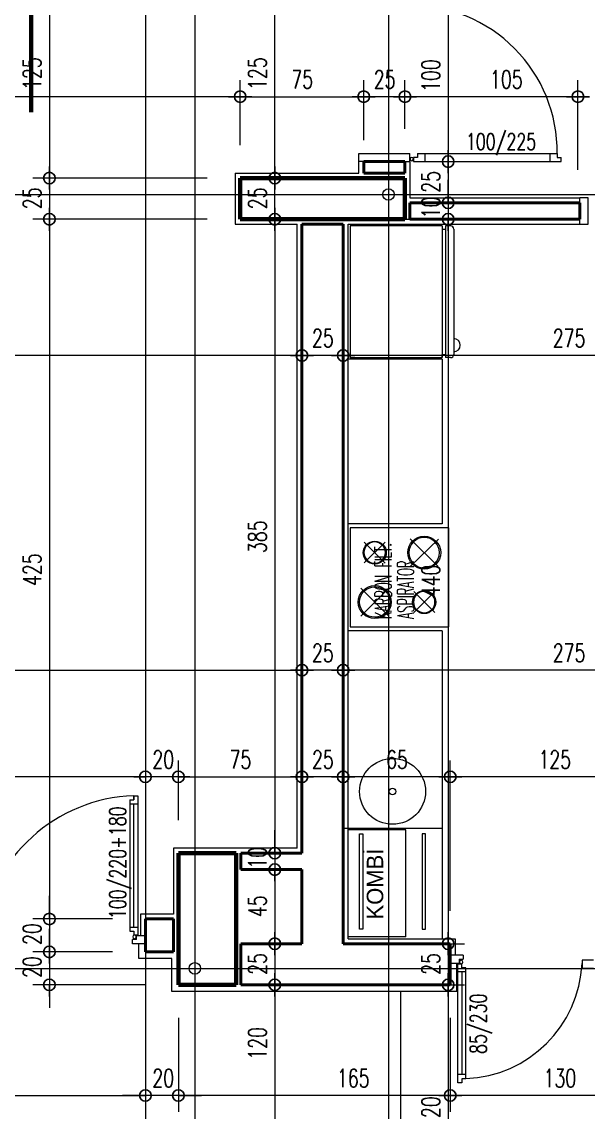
# Model space of a CAD drawing. Header units: millimetres. Extents: x 2016.56 to 2021.8, y 13721.83 to 13722.48.
# Drawn here: x 2017.3729 to 2017.4416, y 13722.0243 to 13722.1568 of the extents above; entities that cross this region are included whole.
import ezdxf

# ---------------------------------------------------------------- set-up
doc = ezdxf.new("R2010")
doc.units = ezdxf.units.MM
doc.linetypes.add('ACAD_ISO04W100', pattern=[30, 24, -3, 0, -3])
doc.linetypes.add('ACAD_ISO07W100', pattern=[3, 0, -3])
doc.layers.get('0').update_dxf_attribs({"lineweight": 20})
for name, color, linetype, lineweight in [('aks', 1, 'Continuous', 9), ('DH', 7, 'Continuous', 20), ('DUVAR', 4, 'Continuous', 40), ('DV', 7, 'Continuous', 20), ('kesit', 5, 'Continuous', 60), ('kolon', 5, 'Continuous', 60), ('PENCERE', 3, 'Continuous', 13), ('SIVA', 7, 'Continuous', 20), ('TEXT', 7, 'Continuous', 20)]:
    doc.layers.add(name, color=color, linetype=linetype, lineweight=lineweight)
doc.styles.get("Standard").update_dxf_attribs({"font": 'txt.shx', "width": 0.7, "height": 11})
doc.styles.add('style3', font='GOTHIC.TTF', dxfattribs={"width": 0.7, "height": 11})

msp = doc.modelspace()

# ---------------------------------------------------------------- linework, layer by layer
at = {"color": 0, "lineweight": -2}
for p, q in [((2017.399398024885, 13722.14767709064), (2017.397998024885, 13722.14767709064)), ((2017.399398024885, 13722.14767709064), (2017.400798024885, 13722.14767709064)), ((2017.414398024885, 13722.14767709064), (2017.412998024885, 13722.14767709064)), ((2017.414398024885, 13722.14767709064), (2017.415798024885, 13722.14767709064)), ((2017.419398024885, 13722.14767709064), (2017.417998024885, 13722.14767709064)), ((2017.419398024885, 13722.14767709064), (2017.420798024885, 13722.14767709064)), ((2017.440399927463, 13722.14767709064), (2017.438999927463, 13722.14767709064)), ((2017.440399927463, 13722.14767709064), (2017.441799927463, 13722.14767709064)), ((2017.42464477838, 13722.13978914312), (2017.42464477838, 13722.14118914312)), ((2017.37624238705, 13722.13778914312), (2017.37624238705, 13722.13918914312)), ((2017.403597571176, 13722.13778914312), (2017.403597571176, 13722.13918914312)), ((2017.42464477838, 13722.13978914312), (2017.42464477838, 13722.13838914312)), ((2017.37624238705, 13722.13778914312), (2017.37624238705, 13722.13638914312)), ((2017.403597571176, 13722.13778914312), (2017.403597571176, 13722.13638914312)), ((2017.42464477838, 13722.13478914312), (2017.42464477838, 13722.13618914312)), ((2017.42464477838, 13722.13478914312), (2017.42464477838, 13722.13618914312)), ((2017.37624238705, 13722.13278914312), (2017.37624238705, 13722.13418914312)), ((2017.403597571176, 13722.13278914312), (2017.403597571176, 13722.13418914312)), ((2017.37624238705, 13722.13278914312), (2017.37624238705, 13722.13138914312)), ((2017.403597571176, 13722.13278914312), (2017.403597571176, 13722.13138914312)), ((2017.42464477838, 13722.13278914312), (2017.42464477838, 13722.13138914312)), ((2017.42464477838, 13722.13278914312), (2017.42464477838, 13722.13138914312)), ((2017.406898024885, 13722.11624706141), (2017.405498024885, 13722.11624706141)), ((2017.406898024885, 13722.11624706141), (2017.408298024885, 13722.11624706141)), ((2017.411898024885, 13722.11624706141), (2017.410498024885, 13722.11624706141)), ((2017.411898024885, 13722.11624706141), (2017.413298024885, 13722.11624706141)), ((2017.406898024885, 13722.0780148987), (2017.405498024885, 13722.0780148987)), ((2017.406898024885, 13722.0780148987), (2017.408298024885, 13722.0780148987)), ((2017.411898024885, 13722.0780148987), (2017.410498024885, 13722.0780148987)), ((2017.411898024885, 13722.0780148987), (2017.413298024885, 13722.0780148987)), ((2017.387898024885, 13722.0650597421), (2017.386498024885, 13722.0650597421)), ((2017.387898024885, 13722.0650597421), (2017.386498024885, 13722.0650597421)), ((2017.391898024885, 13722.0650597421), (2017.393298024885, 13722.0650597421)), ((2017.391898024885, 13722.0650597421), (2017.393298024885, 13722.0650597421)), ((2017.406898024885, 13722.0650597421), (2017.405498024885, 13722.0650597421)), ((2017.406898024885, 13722.0650597421), (2017.408298024885, 13722.0650597421)), ((2017.411898024885, 13722.0650597421), (2017.410498024885, 13722.0650597421)), ((2017.411898024885, 13722.0650597421), (2017.413298024885, 13722.0650597421)), ((2017.424898024885, 13722.0650597421), (2017.423498024885, 13722.0650597421)), ((2017.424898024885, 13722.0650597421), (2017.426298024885, 13722.0650597421)), ((2017.403597571176, 13722.05578914312), (2017.403597571176, 13722.05718914312)), ((2017.403597571176, 13722.05578914312), (2017.403597571176, 13722.05718914312)), ((2017.403597571176, 13722.05378914312), (2017.403597571176, 13722.05238914312)), ((2017.403597571176, 13722.05378914312), (2017.403597571176, 13722.05238914312)), ((2017.37624238705, 13722.04778914312), (2017.37624238705, 13722.04918914312)), ((2017.37624238705, 13722.04778914312), (2017.37624238705, 13722.04918914312)), ((2017.403597571176, 13722.04478914312), (2017.403597571176, 13722.04618914312)), ((2017.42464477838, 13722.04478914312), (2017.42464477838, 13722.04618914312)), ((2017.37624238705, 13722.04378914312), (2017.37624238705, 13722.04518914312)), ((2017.403597571176, 13722.04478914312), (2017.403597571176, 13722.04338914312)), ((2017.42464477838, 13722.04478914312), (2017.42464477838, 13722.04338914312)), ((2017.37624238705, 13722.04378914312), (2017.37624238705, 13722.04238914312)), ((2017.403597571176, 13722.03978914312), (2017.403597571176, 13722.04118914312)), ((2017.42464477838, 13722.03978914312), (2017.42464477838, 13722.04118914312)), ((2017.37624238705, 13722.03978914312), (2017.37624238705, 13722.03838914312)), ((2017.403597571176, 13722.03978914312), (2017.403597571176, 13722.03838914312)), ((2017.42464477838, 13722.03978914312), (2017.42464477838, 13722.03838914312)), ((2017.387898024885, 13722.02635675673), (2017.386498024885, 13722.02635675673)), ((2017.387898024885, 13722.02635675673), (2017.386498024885, 13722.02635675673)), ((2017.391898024885, 13722.02635675673), (2017.393298024885, 13722.02635675673)), ((2017.391898024885, 13722.02635675673), (2017.393298024885, 13722.02635675673)), ((2017.424898024885, 13722.02635675673), (2017.423498024885, 13722.02635675673)), ((2017.424898024885, 13722.02635675673), (2017.426298024885, 13722.02635675673))]:
    msp.add_line(p, q, dxfattribs=at)
for p, q in [((2017.440639927463, 13722.13278914312), (2017.440639927463, 13722.13478914312)), ((2017.423931607822, 13722.13197536584), (2017.412731607822, 13722.13197536584)), ((2017.412731607822, 13722.13197536584), (2017.412731607822, 13722.11597536584)), ((2017.423931607822, 13722.13197536584), (2017.423931607822, 13722.11597536584)), ((2017.424331607822, 13722.13197536584), (2017.424331607822, 13722.11597536584)), ((2017.424931607822, 13722.13197536584), (2017.424331607822, 13722.13197536584)), ((2017.423931607822, 13722.13157536584), (2017.424331607822, 13722.13157536584)), ((2017.425331607822, 13722.13157536584), (2017.425331607822, 13722.11637536584)), ((2017.412731607822, 13722.11597536584), (2017.423931607822, 13722.11597536584)), ((2017.423931607822, 13722.11597536584), (2017.423931607822, 13722.11637536584)), ((2017.423931607822, 13722.11637536584), (2017.424331607822, 13722.11637536584)), ((2017.424931607822, 13722.11597536584), (2017.424331607822, 13722.11597536584)), ((2017.423898024885, 13722.11578914312), (2017.412498024885, 13722.11578914312)), ((2017.423898024885, 13722.11578914312), (2017.423898024885, 13722.09578914312)), ((2017.423898024885, 13722.09578914312), (2017.412498024885, 13722.09578914312)), ((2017.412736759177, 13722.09528796317), (2017.412736759177, 13722.08328796317)), ((2017.424736759177, 13722.09528796317), (2017.412736759177, 13722.09528796317)), ((2017.424736759177, 13722.08328796317), (2017.424736759177, 13722.09528796317)), ((2017.412736759177, 13722.08328796317), (2017.424736759177, 13722.08328796317)), ((2017.423898024885, 13722.08278914312), (2017.412498024885, 13722.08278914312)), ((2017.423898024885, 13722.08278914312), (2017.423898024885, 13722.04538914312)), ((2017.419498024885, 13722.05861611029), (2017.412498024885, 13722.05861611029)), ((2017.413898024885, 13722.05813853427), (2017.414302305184, 13722.05813853427)), ((2017.413898024885, 13722.04656052371), (2017.413898024885, 13722.05813853427)), ((2017.414302305184, 13722.05813853427), (2017.414302305184, 13722.04656052371)), ((2017.419498024885, 13722.04561611029), (2017.419498024885, 13722.05861611029)), ((2017.421898024885, 13722.05813853427), (2017.421493744585, 13722.05813853427)), ((2017.421493744585, 13722.05813853427), (2017.421493744585, 13722.04656052371)), ((2017.421898024885, 13722.04656052371), (2017.421898024885, 13722.05813853427)), ((2017.406298024885, 13722.05638914312), (2017.391298024885, 13722.05638914312)), ((2017.391298024885, 13722.05638914312), (2017.391298024885, 13722.04838914312)), ((2017.387298024885, 13722.04838914312), (2017.387298024885, 13722.04578914312)), ((2017.414302305184, 13722.04656052371), (2017.413898024885, 13722.04656052371)), ((2017.421493744585, 13722.04656052371), (2017.421898024885, 13722.04656052371)), ((2017.387098024885, 13722.04298914312), (2017.387098024885, 13722.04478914312)), ((2017.418898024885, 13722.01578914312), (2017.418898024885, 13722.03898914312))]:
    msp.add_line(p, q)
at = {"linetype": 'ACAD_ISO07W100'}
msp.add_line((2017.423898024885, 13722.05878914312), (2017.411898024885, 13722.05878914312), dxfattribs=at)
at = {"color": 0, "lineweight": -2}
for centre in [(2017.399398024885, 13722.14767709064), (2017.399398024885, 13722.14767709064), (2017.414398024885, 13722.14767709064), (2017.414398024885, 13722.14767709064), (2017.419398024885, 13722.14767709064), (2017.419398024885, 13722.14767709064), (2017.440399927463, 13722.14767709064), (2017.440399927463, 13722.14767709064), (2017.42464477838, 13722.13978914312), (2017.42464477838, 13722.13978914312), (2017.37624238705, 13722.13778914312), (2017.37624238705, 13722.13778914312), (2017.403597571176, 13722.13778914312), (2017.403597571176, 13722.13778914312), (2017.42464477838, 13722.13478914312), (2017.42464477838, 13722.13478914312), (2017.37624238705, 13722.13278914312), (2017.37624238705, 13722.13278914312), (2017.403597571176, 13722.13278914312), (2017.403597571176, 13722.13278914312), (2017.42464477838, 13722.13278914312), (2017.42464477838, 13722.13278914312), (2017.406898024885, 13722.11624706141), (2017.406898024885, 13722.11624706141), (2017.411898024885, 13722.11624706141), (2017.411898024885, 13722.11624706141), (2017.406898024885, 13722.0780148987), (2017.406898024885, 13722.0780148987), (2017.411898024885, 13722.0780148987), (2017.411898024885, 13722.0780148987), (2017.387898024885, 13722.0650597421), (2017.387898024885, 13722.0650597421), (2017.391898024885, 13722.0650597421), (2017.391898024885, 13722.0650597421), (2017.406898024885, 13722.0650597421), (2017.406898024885, 13722.0650597421), (2017.411898024885, 13722.0650597421), (2017.411898024885, 13722.0650597421), (2017.424898024885, 13722.0650597421), (2017.424898024885, 13722.0650597421), (2017.403597571176, 13722.05578914312), (2017.403597571176, 13722.05578914312), (2017.403597571176, 13722.05378914312), (2017.403597571176, 13722.05378914312), (2017.37624238705, 13722.04778914312), (2017.37624238705, 13722.04778914312), (2017.37624238705, 13722.04378914312), (2017.37624238705, 13722.04378914312), (2017.403597571176, 13722.04478914312), (2017.403597571176, 13722.04478914312), (2017.42464477838, 13722.04478914312), (2017.42464477838, 13722.04478914312), (2017.37624238705, 13722.03978914312), (2017.403597571176, 13722.03978914312), (2017.403597571176, 13722.03978914312), (2017.42464477838, 13722.03978914312), (2017.42464477838, 13722.03978914312), (2017.387898024885, 13722.02635675673), (2017.387898024885, 13722.02635675673), (2017.391898024885, 13722.02635675673), (2017.391898024885, 13722.02635675673), (2017.424898024885, 13722.02635675673), (2017.424898024885, 13722.02635675673)]:
    msp.add_circle(centre, 0.0007, dxfattribs=at)
for radius in [0.004, 0.0004]:
    msp.add_circle((2017.417898024885, 13722.06328914313), radius)
for centre, radius, start, end in [((2017.424931607822, 13722.13157536584), 0.0004, 0, 90), ((2017.425306102552, 13722.11748465097), 0.0008, 271.8269900114931, 88.17300998850686), ((2017.424931607822, 13722.11637536584), 0.0004, 270, 0)]:
    msp.add_arc(centre, radius, start, end)
at = {"layer": 'aks', "linetype": 'ACAD_ISO04W100', "ltscale": 2}
for p, q in [((2017.387898024885, 13722.40645173834), (2017.387898024885, 13721.95238660583)), ((2017.387898024885, 13722.40645173834), (2017.387898024885, 13721.95238660583)), ((2017.393898024885, 13722.40645173834), (2017.393898024885, 13721.95238660583)), ((2017.417398024885, 13722.40645173834), (2017.417398024885, 13721.95238660583)), ((2017.417398024885, 13722.40645173834), (2017.417398024885, 13721.95238660583)), ((2017.135878254372, 13722.13578914312), (2017.599917795397, 13722.13578914312)), ((2017.135878254372, 13722.04178914312), (2017.599917795397, 13722.04178914312))]:
    msp.add_line(p, q, dxfattribs=at)
at = {"layer": 'aks'}
for centre in [(2017.417398024885, 13722.13578914312), (2017.417398024885, 13722.13578914312), (2017.393898024885, 13722.04178914312)]:
    msp.add_circle(centre, 0.0007, dxfattribs=at)
at = {"layer": 'DH', "lineweight": 20}
for p, q in [((2017.399398024885, 13722.14178914312), (2017.399398024885, 13722.14967709064)), ((2017.399398024885, 13722.14178914312), (2017.399398024885, 13722.14967709064)), ((2017.414398024885, 13722.14378914312), (2017.414398024885, 13722.14967709064)), ((2017.414398024885, 13722.14238914312), (2017.414398024885, 13722.14967709064)), ((2017.419398024885, 13722.14378914312), (2017.419398024885, 13722.14967709064)), ((2017.419398024885, 13722.14378914312), (2017.419398024885, 13722.14967709064)), ((2017.440399927463, 13722.1447436776), (2017.440399927463, 13722.14967709064)), ((2017.440399927463, 13722.13878914312), (2017.440399927463, 13722.14967709064)), ((2017.406898024885, 13722.11366746764), (2017.406898024885, 13722.11824706141)), ((2017.406898024885, 13722.11190055899), (2017.406898024885, 13722.11824706141)), ((2017.411898024885, 13722.11212827499), (2017.411898024885, 13722.11824706141)), ((2017.411898024885, 13722.10848906918), (2017.411898024885, 13722.11824706141)), ((2017.406898024885, 13722.07582949345), (2017.406898024885, 13722.0800148987)), ((2017.406898024885, 13722.0741396006), (2017.406898024885, 13722.0800148987)), ((2017.411898024885, 13722.05721713165), (2017.411898024885, 13722.0800148987)), ((2017.411898024885, 13722.06642607115), (2017.411898024885, 13722.0800148987)), ((2017.391898024885, 13722.06586960896), (2017.391898024885, 13722.0670597421)), ((2017.391898024885, 13722.05978914312), (2017.391898024885, 13722.0670597421)), ((2017.406898024885, 13722.06295663946), (2017.406898024885, 13722.0670597421)), ((2017.406898024885, 13722.06586960896), (2017.406898024885, 13722.0670597421)), ((2017.411898024885, 13722.06346388607), (2017.411898024885, 13722.0670597421)), ((2017.411898024885, 13722.06278914312), (2017.411898024885, 13722.0670597421)), ((2017.424898024885, 13722.04878914312), (2017.424898024885, 13722.0670597421)), ((2017.424898024885, 13722.05878914312), (2017.424898024885, 13722.0670597421)), ((2017.387898024885, 13722.06678914312), (2017.387898024885, 13722.0630597421)), ((2017.387898024885, 13722.06678914312), (2017.387898024885, 13722.0630597421)), ((2017.387898024885, 13722.03578914312), (2017.387898024885, 13722.02435675673)), ((2017.387898024885, 13722.03578914312), (2017.387898024885, 13722.02435675673)), ((2017.391898024885, 13722.03578914312), (2017.391898024885, 13722.02435675673)), ((2017.391898024885, 13722.03578914312), (2017.391898024885, 13722.02435675673)), ((2017.424898024885, 13722.03578914312), (2017.424898024885, 13722.02435675673)), ((2017.424898024885, 13722.03578914312), (2017.424898024885, 13722.02435675673))]:
    msp.add_line(p, q, dxfattribs=at)
at = {"layer": 'DH'}
for p, q in [((2017.397998024885, 13722.14767709064), (2017.337798024885, 13722.14767709064)), ((2017.400798024885, 13722.14767709064), (2017.412998024885, 13722.14767709064)), ((2017.417998024885, 13722.14767709064), (2017.415798024885, 13722.14767709064)), ((2017.438999927463, 13722.14767709064), (2017.420798024885, 13722.14767709064)), ((2017.405498024885, 13722.11624706141), (2017.330298024885, 13722.11624706141)), ((2017.410498024885, 13722.11624706141), (2017.408298024885, 13722.11624706141)), ((2017.465498024885, 13722.11624706141), (2017.413298024885, 13722.11624706141)), ((2017.330298024885, 13722.0780148987), (2017.405498024885, 13722.0780148987)), ((2017.410498024885, 13722.0780148987), (2017.408298024885, 13722.0780148987)), ((2017.465498024885, 13722.0780148987), (2017.413298024885, 13722.0780148987)), ((2017.386498024885, 13722.0650597421), (2017.349298024885, 13722.0650597421)), ((2017.386498024885, 13722.0650597421), (2017.385098024885, 13722.0650597421)), ((2017.391898024885, 13722.0650597421), (2017.387898024885, 13722.0650597421)), ((2017.393298024885, 13722.0650597421), (2017.405498024885, 13722.0650597421)), ((2017.393298024885, 13722.0650597421), (2017.394698024885, 13722.0650597421)), ((2017.410498024885, 13722.0650597421), (2017.408298024885, 13722.0650597421)), ((2017.423498024885, 13722.0650597421), (2017.413298024885, 13722.0650597421)), ((2017.448498024885, 13722.0650597421), (2017.426298024885, 13722.0650597421)), ((2017.349298024885, 13722.02635675673), (2017.386498024885, 13722.02635675673)), ((2017.386498024885, 13722.02635675673), (2017.385098024885, 13722.02635675673)), ((2017.391898024885, 13722.02635675673), (2017.387898024885, 13722.02635675673)), ((2017.423498024885, 13722.02635675673), (2017.393298024885, 13722.02635675673)), ((2017.393298024885, 13722.02635675673), (2017.394698024885, 13722.02635675673)), ((2017.449498024885, 13722.02635675673), (2017.426298024885, 13722.02635675673))]:
    msp.add_line(p, q, dxfattribs=at)
at = {"layer": 'DUVAR'}
for p, q in [((2017.414398024885, 13722.13978914312), (2017.414398024885, 13722.13838914312)), ((2017.414398024885, 13722.13978914312), (2017.419398024885, 13722.13978914312)), ((2017.414398024885, 13722.13978914312), (2017.414398024885, 13722.13838914312)), ((2017.414398024885, 13722.13978914312), (2017.414398024885, 13722.13838914312)), ((2017.414398024885, 13722.13978914312), (2017.419398024885, 13722.13978914312)), ((2017.414398024885, 13722.13978914312), (2017.414398024885, 13722.13838914312)), ((2017.419398024885, 13722.13978914312), (2017.419398024885, 13722.13838914312)), ((2017.419398024885, 13722.13978914312), (2017.419398024885, 13722.13871079036)), ((2017.419398024885, 13722.13978914312), (2017.419398024885, 13722.13838914312)), ((2017.419398024885, 13722.13978914312), (2017.419398024885, 13722.13871079036)), ((2017.419398024885, 13722.13838914312), (2017.414398024885, 13722.13838914312)), ((2017.419398024885, 13722.13838914312), (2017.414398024885, 13722.13838914312)), ((2017.431898024885, 13722.13478914312), (2017.419998024885, 13722.13478914312)), ((2017.419998024885, 13722.13478914312), (2017.419998024885, 13722.13278914312)), ((2017.419998024885, 13722.13478914312), (2017.419998024885, 13722.13278914312)), ((2017.440639927463, 13722.13478914312), (2017.419998024885, 13722.13478914312)), ((2017.440639927463, 13722.13278914312), (2017.440639927463, 13722.13478914312)), ((2017.440639927463, 13722.13278914312), (2017.440639927463, 13722.13478914312)), ((2017.406898024885, 13722.13218914312), (2017.406898024885, 13722.05578914312)), ((2017.406898024885, 13722.13218914312), (2017.411898024885, 13722.13218914312)), ((2017.411898024885, 13722.13218914312), (2017.411898024885, 13722.04478914312)), ((2017.411898024885, 13722.13218914312), (2017.411898024885, 13722.04478914312)), ((2017.419998024885, 13722.13278914312), (2017.431898024885, 13722.13278914312)), ((2017.419998024885, 13722.13278914312), (2017.440639927463, 13722.13278914312)), ((2017.406898024885, 13722.05578914312), (2017.399498024885, 13722.05578914312)), ((2017.399498024885, 13722.05578914312), (2017.399498024885, 13722.05378914312)), ((2017.406898024885, 13722.05378914312), (2017.399498024885, 13722.05378914312)), ((2017.406898024885, 13722.05378914312), (2017.406898024885, 13722.04478914312)), ((2017.387898024885, 13722.04778914312), (2017.387898024885, 13722.04378914312)), ((2017.391298024885, 13722.04778914312), (2017.387898024885, 13722.04778914312)), ((2017.391298024885, 13722.04778914312), (2017.387898024885, 13722.04778914312)), ((2017.391298024885, 13722.04778914312), (2017.391298024885, 13722.04378914312)), ((2017.399498024885, 13722.04478914312), (2017.399498024885, 13722.03978914312)), ((2017.406898024885, 13722.04478914312), (2017.399498024885, 13722.04478914312)), ((2017.424898024885, 13722.04478914312), (2017.411898024885, 13722.04478914312)), ((2017.424898024885, 13722.03978914312), (2017.424898024885, 13722.04478914312)), ((2017.424898024885, 13722.03978914312), (2017.424898024885, 13722.04478914312)), ((2017.391298024885, 13722.04378914312), (2017.387898024885, 13722.04378914312)), ((2017.391298024885, 13722.04378914312), (2017.387898024885, 13722.04378914312)), ((2017.424898024885, 13722.03978914312), (2017.399498024885, 13722.03978914312)), ((2017.424898024885, 13722.03978914312), (2017.399498024885, 13722.03978914312))]:
    msp.add_line(p, q, dxfattribs=at)
at = {"layer": 'DV'}
for p, q in [((2017.37624238705, 13722.16138914312), (2017.37624238705, 13722.13918914312)), ((2017.403597571176, 13722.13918914312), (2017.403597571176, 13722.16138914312)), ((2017.42464477838, 13722.15838914312), (2017.42464477838, 13722.14118914312)), ((2017.42464477838, 13722.13838914312), (2017.42464477838, 13722.13618914312)), ((2017.42464477838, 13722.13618914312), (2017.42464477838, 13722.13758914312)), ((2017.37624238705, 13722.13638914312), (2017.37624238705, 13722.13418914312)), ((2017.403597571176, 13722.13418914312), (2017.403597571176, 13722.13638914312)), ((2017.42464477838, 13722.13478914312), (2017.42464477838, 13722.13278914312)), ((2017.37624238705, 13722.13138914312), (2017.37624238705, 13722.04918914312)), ((2017.403597571176, 13722.13138914312), (2017.403597571176, 13722.05718914312)), ((2017.42464477838, 13722.13138914312), (2017.42464477838, 13722.12998914312)), ((2017.42464477838, 13722.13138914312), (2017.42464477838, 13722.04618914312)), ((2017.403597571176, 13722.05718914312), (2017.403597571176, 13722.05858914312)), ((2017.403597571176, 13722.05578914312), (2017.403597571176, 13722.05378914312)), ((2017.403597571176, 13722.05238914312), (2017.403597571176, 13722.05098914312)), ((2017.403597571176, 13722.05238914312), (2017.403597571176, 13722.04618914312)), ((2017.37624238705, 13722.04918914312), (2017.37624238705, 13722.05058914312)), ((2017.37624238705, 13722.04778914312), (2017.37624238705, 13722.04378914312)), ((2017.37624238705, 13722.04518914312), (2017.37624238705, 13722.04658914312)), ((2017.37624238705, 13722.04378914312), (2017.37624238705, 13722.03978914312)), ((2017.403597571176, 13722.04338914312), (2017.403597571176, 13722.04118914312)), ((2017.42464477838, 13722.04338914312), (2017.42464477838, 13722.04118914312)), ((2017.37624238705, 13722.04238914312), (2017.37624238705, 13722.04098914312)), ((2017.37624238705, 13722.03838914312), (2017.37624238705, 13722.03698914312)), ((2017.403597571176, 13722.03838914312), (2017.403597571176, 13722.01718914312)), ((2017.42464477838, 13722.03838914312), (2017.42464477838, 13722.01718914312))]:
    msp.add_line(p, q, dxfattribs=at)
at = {"layer": 'DV', "lineweight": 20}
for p, q in [((2017.421398024885, 13722.13978914312), (2017.42664477838, 13722.13978914312)), ((2017.421398024885, 13722.13978914312), (2017.42664477838, 13722.13978914312)), ((2017.389898024885, 13722.13778914312), (2017.37424238705, 13722.13778914312)), ((2017.395398024885, 13722.13778914312), (2017.37424238705, 13722.13778914312)), ((2017.403448654133, 13722.13778914312), (2017.401597571176, 13722.13778914312)), ((2017.403448654133, 13722.13778914312), (2017.401597571176, 13722.13778914312)), ((2017.423998024885, 13722.13478914312), (2017.42664477838, 13722.13478914312)), ((2017.423998024885, 13722.13478914312), (2017.42664477838, 13722.13478914312)), ((2017.395398024885, 13722.13278914312), (2017.37424238705, 13722.13278914312)), ((2017.389898024885, 13722.13278914312), (2017.37424238705, 13722.13278914312)), ((2017.403448654133, 13722.13278914312), (2017.401597571176, 13722.13278914312)), ((2017.408934833394, 13722.13278914312), (2017.401597571176, 13722.13278914312)), ((2017.419098024885, 13722.13278914312), (2017.42664477838, 13722.13278914312)), ((2017.423998024885, 13722.13278914312), (2017.42664477838, 13722.13278914312)), ((2017.402898024885, 13722.05578914312), (2017.405597571176, 13722.05578914312)), ((2017.403498024885, 13722.05578914312), (2017.405597571176, 13722.05578914312)), ((2017.403498024885, 13722.05378914312), (2017.405597571176, 13722.05378914312)), ((2017.403498024885, 13722.05378914312), (2017.405597571176, 13722.05378914312)), ((2017.383898024885, 13722.04778914312), (2017.37424238705, 13722.04778914312)), ((2017.383898024885, 13722.04778914312), (2017.37424238705, 13722.04778914312)), ((2017.403498024885, 13722.04478914312), (2017.405597571176, 13722.04478914312)), ((2017.403498024885, 13722.04478914312), (2017.405597571176, 13722.04478914312)), ((2017.418898024885, 13722.04478914312), (2017.42664477838, 13722.04478914312)), ((2017.423998024885, 13722.04478914312), (2017.42664477838, 13722.04478914312)), ((2017.383898024885, 13722.04378914312), (2017.37424238705, 13722.04378914312)), ((2017.383898024885, 13722.04378914312), (2017.37424238705, 13722.04378914312)), ((2017.387898024885, 13722.03978914312), (2017.37424238705, 13722.03978914312)), ((2017.403498024885, 13722.03978914312), (2017.405597571176, 13722.03978914312)), ((2017.403498024885, 13722.03978914312), (2017.405597571176, 13722.03978914312)), ((2017.418898024885, 13722.03978914312), (2017.42664477838, 13722.03978914312)), ((2017.423620032425, 13722.03978914312), (2017.42664477838, 13722.03978914312))]:
    msp.add_line(p, q, dxfattribs=at)
at = {"layer": 'kesit', "linetype": 'ACAD_ISO04W100'}
msp.add_line((2017.374049994661, 13722.16555569714), (2017.374049994661, 13722.14580402111), dxfattribs=at)
at = {"layer": 'kolon'}
for p, q in [((2017.419398024885, 13722.13778914312), (2017.399398024885, 13722.13778914312)), ((2017.399398024885, 13722.13778914312), (2017.399398024885, 13722.13278914312)), ((2017.419398024885, 13722.13778914312), (2017.399398024885, 13722.13778914312)), ((2017.399398024885, 13722.13778914312), (2017.399398024885, 13722.13278914312)), ((2017.419398024885, 13722.13278914312), (2017.419398024885, 13722.13778914312)), ((2017.419398024885, 13722.13278914312), (2017.419398024885, 13722.13778914312)), ((2017.399398024885, 13722.13278914312), (2017.419398024885, 13722.13278914312)), ((2017.399398024885, 13722.13278914312), (2017.419398024885, 13722.13278914312)), ((2017.391898024885, 13722.05578914312), (2017.398898024885, 13722.05578914312)), ((2017.391898024885, 13722.03978914312), (2017.391898024885, 13722.05578914312)), ((2017.398898024885, 13722.05578914312), (2017.398898024885, 13722.03978914312)), ((2017.398898024885, 13722.03978914312), (2017.391898024885, 13722.03978914312))]:
    msp.add_line(p, q, dxfattribs=at)
at = {"layer": 'PENCERE', "extrusion": (1.351976579711741e-29, -1.224606353822377e-16, -1)}
for p, q in [((2017.413798024885, 13722.14078914312), (2017.419998024885, 13722.14078914312)), ((2017.413798024885, 13722.14078914312), (2017.419998024885, 13722.14078914312)), ((2017.420922841738, 13722.14028914312), (2017.420422841738, 13722.14028914312)), ((2017.420422841738, 13722.14028914312), (2017.420422841738, 13722.13978914312)), ((2017.420922841738, 13722.14028914312), (2017.420422841738, 13722.14028914312)), ((2017.420422841738, 13722.14028914312), (2017.420422841738, 13722.13978914312)), ((2017.420922841738, 13722.14078914312), (2017.420922841738, 13722.14028914312)), ((2017.420922841738, 13722.14078914312), (2017.437874183357, 13722.14078914312)), ((2017.420922841738, 13722.14078914312), (2017.420922841738, 13722.14028914312)), ((2017.420922841738, 13722.14078914312), (2017.437874183357, 13722.14078914312)), ((2017.421822841738, 13722.14078914312), (2017.421822841738, 13722.13978914312)), ((2017.421822841738, 13722.14078914312), (2017.421822841738, 13722.13978914312)), ((2017.436974183357, 13722.14078914312), (2017.436974183357, 13722.13978914312)), ((2017.436974183357, 13722.14078914312), (2017.436974183357, 13722.13978914312)), ((2017.437874183357, 13722.14078914312), (2017.437874183357, 13722.14028914312)), ((2017.437874183357, 13722.14078914312), (2017.437874183357, 13722.14028914312)), ((2017.437874183357, 13722.14028914312), (2017.438374183357, 13722.14028914312)), ((2017.437874183357, 13722.14028914312), (2017.438374183357, 13722.14028914312)), ((2017.438374183357, 13722.13978914312), (2017.438374183357, 13722.14028914312)), ((2017.438374183357, 13722.13978914312), (2017.438374183357, 13722.14028914312)), ((2017.420422841738, 13722.13978914312), (2017.438374183357, 13722.13978914312)), ((2017.420422841738, 13722.13978914312), (2017.438374183357, 13722.13978914312))]:
    msp.add_line(p, q, dxfattribs=at)
at = {"layer": 'PENCERE'}
for p, q in [((2017.413798024885, 13722.13978914312), (2017.413798024885, 13722.14078914312)), ((2017.413798024885, 13722.13978914312), (2017.413798024885, 13722.14078914312)), ((2017.419998024885, 13722.13978914312), (2017.419998024885, 13722.14078914312)), ((2017.419998024885, 13722.13978914312), (2017.419998024885, 13722.14078914312)), ((2017.41439592382, 13722.13978914312), (2017.413798024885, 13722.13978914312)), ((2017.41439592382, 13722.13978914312), (2017.413798024885, 13722.13978914312)), ((2017.419398024885, 13722.13978914312), (2017.419998024885, 13722.13978914312)), ((2017.419398024885, 13722.13978914312), (2017.419998024885, 13722.13978914312)), ((2017.440639927463, 13722.13478914312), (2017.440639927463, 13722.13538914312)), ((2017.441639927463, 13722.13538914312), (2017.440639927463, 13722.13538914312)), ((2017.440639927463, 13722.13478914312), (2017.440639927463, 13722.13538914312)), ((2017.441639927463, 13722.13538914312), (2017.440639927463, 13722.13538914312)), ((2017.440639927463, 13722.13478914312), (2017.440639927463, 13722.13538914312)), ((2017.441639927463, 13722.13538914312), (2017.440639927463, 13722.13538914312)), ((2017.440639927463, 13722.13478914312), (2017.440639927463, 13722.13538914312)), ((2017.441639927463, 13722.13538914312), (2017.440639927463, 13722.13538914312)), ((2017.440639927463, 13722.13218914312), (2017.440639927463, 13722.13278914312)), ((2017.440639927463, 13722.13218914312), (2017.440639927463, 13722.13278914312)), ((2017.440639927463, 13722.13218914312), (2017.440639927463, 13722.13278914312)), ((2017.440639927463, 13722.13218914312), (2017.440639927463, 13722.13278914312)), ((2017.414441947536, 13722.0910375781), (2017.417009551383, 13722.09356075538)), ((2017.417009551383, 13722.09101517096), (2017.414463966971, 13722.09356075538)), ((2017.420039702902, 13722.09398501944), (2017.423433815452, 13722.0905909069)), ((2017.420039702902, 13722.0905909069), (2017.423475167416, 13722.09394289756)), ((2017.414039702902, 13722.08798501945), (2017.417433815451, 13722.0845909069)), ((2017.417433815451, 13722.08798501945), (2017.414039702902, 13722.0845909069)), ((2017.42046396697, 13722.08501517096), (2017.423009551383, 13722.08756075538)), ((2017.42046396697, 13722.08756075538), (2017.423009551383, 13722.08501517096)), ((2017.386489331294, 13722.04681484062), (2017.386489331294, 13722.06176715235)), ((2017.386825656193, 13722.04578914312), (2017.387898024885, 13722.04578914312)), ((2017.386825656193, 13722.04528914313), (2017.386825656193, 13722.04578914312)), ((2017.386825656193, 13722.04528914313), (2017.386325656193, 13722.04528914313)), ((2017.386325656193, 13722.04478914312), (2017.386325656193, 13722.04528914313)), ((2017.387898024885, 13722.04478914312), (2017.386325656193, 13722.04478914312)), ((2017.426470393576, 13722.04338914312), (2017.424898024885, 13722.04338914312)), ((2017.426470393576, 13722.04338914312), (2017.424898024885, 13722.04338914312)), ((2017.426470393576, 13722.04338914312), (2017.426470393576, 13722.04288914312)), ((2017.426470393576, 13722.04338914312), (2017.426470393576, 13722.04288914312)), ((2017.425970393576, 13722.04238914312), (2017.424898024885, 13722.04238914312)), ((2017.425970393576, 13722.04238914312), (2017.424898024885, 13722.04238914312)), ((2017.425970393576, 13722.04288914312), (2017.426470393576, 13722.04288914312)), ((2017.425970393576, 13722.04288914312), (2017.425970393576, 13722.04238914312)), ((2017.425970393576, 13722.04288914312), (2017.426470393576, 13722.04288914312)), ((2017.425970393576, 13722.04288914312), (2017.425970393576, 13722.04238914312)), ((2017.442298024885, 13722.04278914312), (2017.440898024885, 13722.04278914312)), ((2017.440898024885, 13722.04278914312), (2017.440898024885, 13722.04178914312)), ((2017.442298024885, 13722.04278914312), (2017.440898024885, 13722.04278914312)), ((2017.440898024885, 13722.04278914312), (2017.440898024885, 13722.04178914312)), ((2017.426306718476, 13722.04136344563), (2017.426306718476, 13722.02889307241)), ((2017.426306718476, 13722.04136344563), (2017.426306718476, 13722.02889307241)), ((2017.442298024885, 13722.04178914312), (2017.440898024885, 13722.04178914312)), ((2017.442298024885, 13722.04178914312), (2017.440898024885, 13722.04178914312))]:
    msp.add_line(p, q, dxfattribs=at)
at = {"layer": 'PENCERE', "extrusion": (-1.224606353822376e-16, 2.249491082733207e-32, -1)}
for p, q in [((2017.441639927463, 13722.13218914312), (2017.441639927463, 13722.13538914312)), ((2017.441639927463, 13722.13218914312), (2017.441639927463, 13722.13538914312)), ((2017.440639927463, 13722.13218914312), (2017.441639927463, 13722.13218914312)), ((2017.440639927463, 13722.13218914312), (2017.441639927463, 13722.13218914312)), ((2017.440639927463, 13722.13218914312), (2017.441639927463, 13722.13218914312)), ((2017.440639927463, 13722.13218914312), (2017.441639927463, 13722.13218914312))]:
    msp.add_line(p, q, dxfattribs=at)
at = {"layer": 'PENCERE', "extrusion": (1.224606353822376e-16, -3.749151804555345e-32, -1)}
for p, q in [((2017.385989331294, 13722.06226715235), (2017.386489331294, 13722.06226715235)), ((2017.385989331294, 13722.06176715235), (2017.386989331294, 13722.06176715235)), ((2017.386489331294, 13722.06276715235), (2017.386989331294, 13722.06276715235)), ((2017.386489331294, 13722.06276715235), (2017.386489331294, 13722.06226715235)), ((2017.386489331294, 13722.06226715235), (2017.386489331294, 13722.06276715235))]:
    msp.add_line(p, q, dxfattribs=at)
at = {"layer": 'PENCERE', "extrusion": (1.224606353822378e-16, -5.248812526377481e-32, -1)}
for p, q in [((2017.385989331294, 13722.06226715235), (2017.385989331294, 13722.04631484062)), ((2017.386989331294, 13722.06276715235), (2017.386989331294, 13722.04583528591)), ((2017.385989331294, 13722.04681484062), (2017.386989331294, 13722.04681484062)), ((2017.385989331294, 13722.04631484062), (2017.386489331294, 13722.04631484062)), ((2017.386489331294, 13722.04631484062), (2017.386489331294, 13722.04583528591)), ((2017.386989331294, 13722.04583528591), (2017.386489331294, 13722.04583528591))]:
    msp.add_line(p, q, dxfattribs=at)
at = {"layer": 'PENCERE', "extrusion": (-1.224606353822379e-16, 7.498303609110654e-33, -1)}
for p, q in [((2017.425806718476, 13722.02789307241), (2017.425806718476, 13722.04234300034)), ((2017.425806718476, 13722.04234300034), (2017.426306718476, 13722.04234300034)), ((2017.425806718476, 13722.02789307241), (2017.425806718476, 13722.04234300034)), ((2017.425806718476, 13722.04234300034), (2017.426306718476, 13722.04234300034)), ((2017.426306718476, 13722.04186344563), (2017.426306718476, 13722.04234300034)), ((2017.426306718476, 13722.04186344563), (2017.426306718476, 13722.04234300034)), ((2017.426806718476, 13722.04186344563), (2017.426306718476, 13722.04186344563)), ((2017.426806718476, 13722.04186344563), (2017.426306718476, 13722.04186344563)), ((2017.426806718476, 13722.02839307241), (2017.426806718476, 13722.04186344563)), ((2017.426806718476, 13722.02839307241), (2017.426806718476, 13722.04186344563)), ((2017.426806718476, 13722.04136344563), (2017.425806718476, 13722.04136344563)), ((2017.426806718476, 13722.04136344563), (2017.425806718476, 13722.04136344563)), ((2017.426806718476, 13722.02889307241), (2017.425806718476, 13722.02889307241)), ((2017.426806718476, 13722.02889307241), (2017.425806718476, 13722.02889307241))]:
    msp.add_line(p, q, dxfattribs=at)
at = {"layer": 'PENCERE', "extrusion": (-1.224606317870376e-16, -2.967391115110327e-20, -1)}
for p, q in [((2017.426306718461, 13722.02789319356), (2017.425806718476, 13722.02789307241)), ((2017.426306718461, 13722.02789319356), (2017.425806718476, 13722.02789307241)), ((2017.426806597289, 13722.02839331471), (2017.426306597304, 13722.02839319355)), ((2017.426806597289, 13722.02839331471), (2017.426306597304, 13722.02839319355)), ((2017.426306597304, 13722.02839319355), (2017.426306718461, 13722.02789319356)), ((2017.426306597304, 13722.02839319355), (2017.426306718461, 13722.02789319356))]:
    msp.add_line(p, q, dxfattribs=at)
at = {"layer": 'PENCERE', "extrusion": (1.351976579711741e-29, -1.224606353822377e-16, -1)}
msp.add_circle((-2017.420222266422, 13722.14008914312), 0.0002, dxfattribs=at)
msp.add_circle((-2017.420222266422, 13722.14008914312), 0.0002, dxfattribs=at)
at = {"layer": 'PENCERE'}
for centre, radius in [((2017.415736759177, 13722.09228796317), 0.0014), ((2017.421736759177, 13722.09228796317), 0.002), ((2017.415736759177, 13722.08628796317), 0.002), ((2017.415736759177, 13722.08628796317), 0.001849999999997483), ((2017.421736759177, 13722.08628796317), 0.0014)]:
    msp.add_circle(centre, radius, dxfattribs=at)
at = {"layer": 'PENCERE', "extrusion": (1.224606353822378e-16, -5.248812526377481e-32, -1)}
msp.add_circle((-2017.386571885838, 13722.04561484062), 0.0002182403527176575, dxfattribs=at)
at = {"layer": 'PENCERE', "extrusion": (-1.224606353822379e-16, 7.498303609110654e-33, -1)}
msp.add_circle((-2017.426224163932, 13722.04256344563), 0.0002182403527176575, dxfattribs=at)
msp.add_circle((-2017.426224163932, 13722.04256344563), 0.0002182403527176575, dxfattribs=at)
at = {"layer": 'PENCERE'}
for centre, radius, start, end in [((2017.420084510256, 13722.14099844898), 0.01779090436109204, 359.3259128551594, 90.27852807287003), ((2017.420084510256, 13722.14099844898), 0.01779090436109204, 359.3259128551594, 90.27852807287003), ((2017.415725651687, 13722.09229907066), 0.001300000000000097, 90, 270), ((2017.415725651687, 13722.09229907066), 0.001299999999999955, 270, 90), ((2017.421736759177, 13722.09228796317), 0.001850000000000023, 90, 270), ((2017.421736759177, 13722.09228796317), 0.001850000000000023, 270, 90), ((2017.421736759177, 13722.08628796317), 0.001300000000000097, 90, 270), ((2017.421736759177, 13722.08628796317), 0.001299999999999955, 270, 90), ((2017.387215995392, 13722.04327757306), 0.01950312133086785, 92.13526973386827, 172.0988087374745), ((2017.426254457599, 13722.04305772032), 0.01465882185914194, 272.1590894319207, 357.3858782615619), ((2017.426254457599, 13722.04305772032), 0.01465882185914194, 272.1590894319207, 357.3858782615619)]:
    msp.add_arc(centre, radius, start, end, dxfattribs=at)
at = {"layer": 'SIVA'}
for p, q in [((2017.413798024885, 13722.13838914312), (2017.413798024885, 13722.13978914312)), ((2017.419998024885, 13722.13978914312), (2017.419998024885, 13722.13538914312)), ((2017.398798024885, 13722.13838914312), (2017.413798024885, 13722.13838914312)), ((2017.398798024885, 13722.13838914312), (2017.398798024885, 13722.13218914312)), ((2017.419998024885, 13722.13538914312), (2017.440639927463, 13722.13538914312)), ((2017.398798024885, 13722.13218914312), (2017.406298024885, 13722.13218914312)), ((2017.406298024885, 13722.05638914312), (2017.406298024885, 13722.13218914312)), ((2017.412498024885, 13722.04538914312), (2017.412498024885, 13722.13218914312)), ((2017.412498024885, 13722.13218914312), (2017.440639927463, 13722.13218914312)), ((2017.391298024885, 13722.04838914312), (2017.387298024885, 13722.04838914312)), ((2017.419498024885, 13722.04561611029), (2017.412498024885, 13722.04561611029)), ((2017.412498024885, 13722.04538914312), (2017.425498024885, 13722.04538914312)), ((2017.425498024885, 13722.04538914312), (2017.425498024885, 13722.04338914312)), ((2017.391098024885, 13722.04298914312), (2017.387098024885, 13722.04298914312)), ((2017.391098024885, 13722.03898914312), (2017.391098024885, 13722.04298914312)), ((2017.425698024885, 13722.03898914312), (2017.425698024885, 13722.04238914312)), ((2017.425698024885, 13722.03898914312), (2017.391098024885, 13722.03898914312))]:
    msp.add_line(p, q, dxfattribs=at)

# ---------------------------------------------------------------- texts
at = {"layer": 'DH', "width": 0.7}
for s, p in [('75', (2017.405614691551, 13722.14867709064)), ('25', (2017.415614691551, 13722.14867709064)), ('105', (2017.429724405283, 13722.14867709064)), ('25', (2017.408114691551, 13722.11724706141)), ('275', (2017.437344691551, 13722.11724706141)), ('25', (2017.408114691551, 13722.0790148987)), ('275', (2017.437344691551, 13722.0790148987)), ('20', (2017.388743024885, 13722.0660597421)), ('75', (2017.398114691551, 13722.0660597421)), ('25', (2017.408114691551, 13722.0660597421)), ('65', (2017.417114691551, 13722.0660597421)), ('125', (2017.435601358218, 13722.0660597421)), ('20', (2017.388743024885, 13722.02735675673)), ('165', (2017.411147644306, 13722.02735675673)), ('130', (2017.436229691551, 13722.02735675673))]:
    msp.add_text(s, height=0.0022, dxfattribs=at).set_placement(p)
at = {"layer": 'DV', "width": 0.7}
for s, p in [('125', (2017.37524238705, 13722.14849247646)), ('125', (2017.402597571176, 13722.14849247646)), ('100', (2017.42364477838, 13722.14824914312)), ('25', (2017.42364477838, 13722.13600580979)), ('25', (2017.37524238705, 13722.13400580979)), ('25', (2017.402597571176, 13722.13400580979)), ('10', (2017.42364477838, 13722.13289080979)), ('385', (2017.402597571176, 13722.09223580979)), ('425', (2017.37524238705, 13722.08823580979)), ('440', (2017.42364477838, 13722.08686414312)), ('10', (2017.402597571176, 13722.05389080979)), ('45', (2017.402597571176, 13722.04800580979)), ('20', (2017.37524238705, 13722.04463414312)), ('25', (2017.402597571176, 13722.04100580979)), ('25', (2017.42364477838, 13722.04100580979)), ('20', (2017.37524238705, 13722.04063414312)), ('120', (2017.402597571176, 13722.03069912836)), ('120', (2017.42364477838, 13722.02229006061))]:
    msp.add_text(s, height=0.0022, rotation=90, dxfattribs=at).set_placement(p)
at = {"layer": 'TEXT', "width": 0.7}
msp.add_text('100/225', height=0.002, dxfattribs=at).set_placement((2017.426805085989, 13722.14122077369))
at = {"layer": 'TEXT'}
for s, width, p in [('KARBON FILT.', 0.5, (2017.417762000979, 13722.08425205169)), ('ASPIRATOR', 0.5, (2017.420489888066, 13722.08425205169)), ('100/220+180', 0.7, (2017.385539710536, 13722.04777936011)), ('85/230', 0.7, (2017.42930489464, 13722.03139822786))]:
    msp.add_text(s, height=0.002, rotation=90, dxfattribs=dict(at, width=width)).set_placement(p)
at = {"layer": 'TEXT', "style": 'style3'}
msp.add_text('KOMBİ', height=0.002, rotation=90, dxfattribs=at).set_placement((2017.416762201404, 13722.04772470132))

doc.saveas('drawing.dxf')
